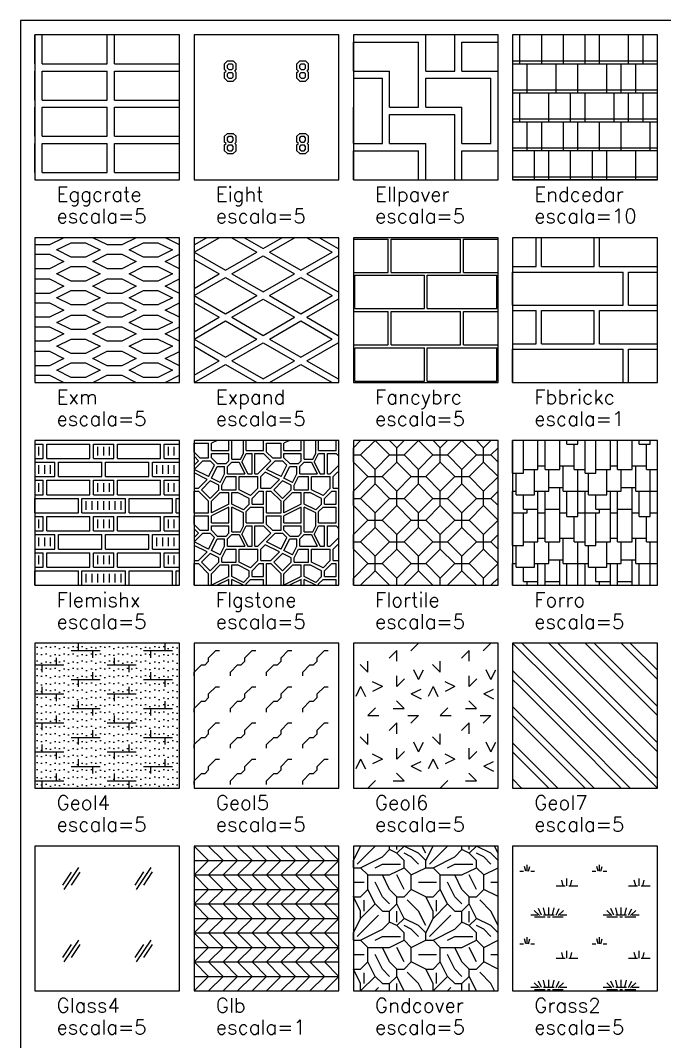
# Model space of a CAD drawing. Header units: inches. Extents: x -1 to 462, y -162 to 137.
# Drawn here: x 362 to 406.5, y 66.5 to 137 of the extents above; entities that cross this region are included whole.
import ezdxf

# ---------------------------------------------------------------- set-up
doc = ezdxf.new("R2010")
doc.units = ezdxf.units.IN
doc.header["$MEASUREMENT"] = 0
doc.layers.add('FORMATO', color=7, linetype='Continuous', plot=False)
for name, color, linetype in [('HATCH', 7, 'Continuous'), ('RECTANGLE', 7, 'Continuous'), ('TEXT', 5, 'Continuous')]:
    doc.layers.add(name, color=color, linetype=linetype)
doc.styles.add('nr', font='simplex.shx')

msp = doc.modelspace()

# ---------------------------------------------------------------- hatches: boundary and pattern name
at = {"layer": 'HATCH'}
h = msp.add_hatch(dxfattribs=at)
h.set_pattern_fill('EGGCRATE', color=256, scale=5, style=0)
h.set_pattern_definition([(0, (363.5, 126), (5, 2.5), [4.5, -0.5]), (0, (363.5, 126.5), (5, 2.5), [4.5, -0.5]), (90, (363.5, 126.5), (-5, 2.5), [2, -0.5]), (90, (363, 126.5), (-5, 2.5), [2, -0.5])])
h.paths.add_polyline_path([(363, 126), (373, 126), (373, 136), (363, 136)])
h = msp.add_hatch(dxfattribs=at)
h.set_pattern_fill('EIGHT', color=256, scale=5, style=0)
h.set_pattern_definition([(0, (376.3, 127.8), (5, 5), [0.4, -4.6]), (0, (376.4, 128), (5, 5), [0.2, -4.8]), (0, (376.4, 128.4), (5, 5), [0.2, -4.8]), (0, (376.4, 128.6), (5, 5), [0.2, -4.8]), (0, (376.4, 129), (5, 5), [0.2, -4.8]), (0, (376.3, 129.2), (5, 5), [0.4, -4.6]), (90, (376.1, 128), (-5, 5), [0.4, -0.2, 0.4, -4]), (90, (376.3, 128.1), (-5, 5), [0.2, -0.4, 0.2, -4.2]), (90, (376.7, 128.1), (-5, 5), [0.2, -0.4, 0.2, -4.2]), (90, (376.9, 128), (-5, 5), [0.4, -0.2, 0.4, -4]), (45, (376.7, 127.8), (6e-16, 5), [0.2828, -6.7882]), (45, (376.6, 128), (6e-16, 5), [0.1414, -6.9296]), (45, (376.8, 128.5), (6e-16, 5), [0.1414, -6.9296]), (45, (376.6, 128.6), (6e-16, 5), [0.1414, -6.9296]), (45, (376.3, 128.9), (6e-16, 5), [0.1414, -6.9296]), (45, (376.3, 128.3), (6e-16, 5), [0.1414, -6.9296]), (45, (376.1, 128.4), (6e-16, 5), [0.1414, -6.9296]), (45, (376.1, 129), (6e-16, 5), [0.2828, -6.7882]), (135, (376.3, 127.8), (-5, 6e-16), [0.2828, -6.7882]), (135, (376.4, 128), (-5, 6e-16), [0.1414, -6.9296]), (135, (376.2, 128.5), (-5, 6e-16), [0.1414, -6.9296]), (135, (376.4, 128.6), (-5, 6e-16), [0.1414, -6.9296]), (135, (376.7, 128.3), (-5, 6e-16), [0.1414, -6.9296]), (135, (376.9, 128.4), (-5, 6e-16), [0.1414, -6.9296]), (135, (376.7, 128.9), (-5, 6e-16), [0.1414, -6.9296]), (135, (376.9, 129), (-5, 6e-16), [0.2828, -6.7882])])
h.paths.add_polyline_path([(374, 126), (384, 126), (384, 136), (374, 136)])
h = msp.add_hatch(dxfattribs=at)
h.set_pattern_fill('ELLPAVER', color=256, scale=5, style=0)
h.set_pattern_definition([(0, (385, 128), (2.5, 2.5), [4.5, -3]), (0, (385, 128.5), (2.5, 2.5), [2, -0.5, 2.5, -2.5]), (90, (387.5, 128.5), (2.5, 2.5), [2, -0.5, 2.5, -2.5]), (90, (389.5, 131), (2.5, 2.5), [4.5, -3])])
h.paths.add_polyline_path([(385, 126), (395, 126), (395, 136), (385, 136)])
h = msp.add_hatch(dxfattribs=at)
h.set_pattern_fill('ENDCEDAR', color=256, scale=10, style=0)
h.set_pattern_definition([(0, (396, 126), (10, 2), [10]), (0, (396, 126.2), (10, 2), [10]), (90, (396, 126), (-10, 10), [2, -4, 2, -2]), (90, (396.5, 130), (-10, 10), [2, -2, 2, -4]), (90, (397, 128), (-10, 10), [2, -2, 2, -4]), (90, (397.5, 126), (-10, 10), [2, -8]), (90, (398, 128), (-10, 10), [2, -4, 2, -2]), (90, (398.5, 126), (-10, 10), [2, -2, 2, -4]), (90, (399, 132), (-10, 10), [2, -8]), (90, (399.5, 128), (-10, 10), [2, -4, 2, -2]), (90, (400, 126), (-10, 10), [2, -2, 2, -4]), (90, (400.5, 128), (-10, 10), [2, -2, 2, -4]), (90, (401, 130), (-10, 10), [2, -2, 2, -4]), (90, (401.5, 126), (-10, 10), [2, -8]), (90, (402, 128), (-10, 10), [2, -4, 2, -2]), (90, (402.5, 126), (-10, 10), [2, -4, 2, -2]), (90, (403, 130), (-10, 10), [2, -8]), (90, (403.5, 128), (-10, 10), [2, -2, 2, -4]), (90, (404, 130), (-10, 10), [2, -2, 2, -4]), (90, (404.5, 126), (-10, 10), [2, -4, 2, -2]), (90, (405, 130), (-10, 10), [2, -2, 2, -4]), (90, (405.5, 128), (-10, 10), [2, -8])])
h.paths.add_polyline_path([(396, 126), (406, 126), (406, 136), (396, 136)])
h = msp.add_hatch(dxfattribs=at)
h.set_pattern_fill('EXM', color=256, scale=5, style=0, pattern_type=2)
h.set_pattern_definition([(153.435, (368, 116.5), (5, -5), [1.118, -10.0623]), (26.565, (364.5, 116.15), (5, 5), [1.118, -10.0623]), (0, (365.5, 116.65), (5, 5), [1, -4]), (333.435, (366.5, 116.65), (-5, 5), [1.118, -10.0623]), (206.565, (367.5, 116.15), (-5, -5), [1.118, -10.0623]), (180, (366.5, 115.65), (-5, -5), [1, -4]), (153.435, (365.5, 115.65), (5, -5), [1.118, -10.0623]), (26.565, (367, 115.35), (5, 5), [1.118, -10.0623]), (153.435, (368, 114.85), (5, -5), [1.118, -10.0623]), (26.565, (364.5, 114.5), (5, 5), [1.118, -10.0623]), (0, (365.5, 115), (5, 5), [1, -4]), (333.435, (366.5, 115), (-5, 5), [1.118, -10.0623]), (206.565, (367.5, 114.5), (-5, -5), [1.118, -10.0623]), (180, (366.5, 114), (-5, -5), [1, -4]), (153.435, (365.5, 114), (5, -5), [1.118, -10.0623]), (26.565, (367, 113.65), (5, 5), [1.118, -10.0623]), (153.435, (368, 113.15), (5, -5), [1.118, -10.0623]), (26.565, (367, 112), (5, 5), [1.118, -10.0623]), (26.565, (364.5, 112.85), (5, 5), [1.118, -10.0623]), (0, (365.5, 113.35), (5, 5), [1, -4]), (333.435, (366.5, 113.35), (-5, 5), [1.118, -10.0623]), (206.565, (367.5, 112.85), (-5, -5), [1.118, -10.0623]), (180, (366.5, 112.35), (-5, -5), [1, -4]), (153.435, (365.5, 112.35), (5, -5), [1.118, -10.0623]), (0, (363, 112.5), (5, 5), [1, -4]), (333.435, (364, 112.5), (-5, 5), [1.118, -10.0623]), (0, (363, 114.15), (5, 5), [1, -4]), (333.435, (364, 114.15), (-5, 5), [1.118, -10.0623]), (206.565, (365, 113.65), (-5, -5), [1.118, -10.0623]), (180, (364, 113.15), (-5, -5), [1, -4]), (0, (363, 115.85), (5, 5), [1, -4]), (333.435, (364, 115.85), (-5, 5), [1.118, -10.0623]), (206.565, (365, 115.35), (-5, -5), [1.118, -10.0623]), (180, (364, 114.85), (-5, -5), [1, -4]), (206.565, (365, 117), (-5, -5), [1.118, -10.0623]), (180, (364, 116.5), (-5, -5), [1, -4])])
h.paths.add_polyline_path([(363, 112), (373, 112), (373, 122), (363, 122)])
h = msp.add_hatch(dxfattribs=at)
h.set_pattern_fill('EXPAND', color=256, scale=5, style=0, pattern_type=2)
h.set_pattern_definition([(30, (374, 112), (7e-10, 3), [2.5, -0.5]), (330, (374, 112), (2.5981, 1.5), [2.5, -0.5]), (330, (376.165, 113.25), (2.5981, 1.5), [2.5, -0.5]), (30, (376.165, 113.75), (7e-10, 3), [2.5, -0.5])])
h.paths.add_polyline_path([(374, 112), (384, 112), (384, 122), (374, 122)])
h = msp.add_hatch(dxfattribs=at)
h.set_pattern_fill('FANCYBRC', color=256, scale=5, style=0, pattern_type=2)
h.set_pattern_definition([(0, (385.1, 112.1), (0, 5), [4.8, -0.2]), (0, (385.1, 114.4), (0, 5), [4.8, -0.2]), (0, (387.6, 114.6), (0, 5), [4.8, -0.2]), (0, (387.6, 116.9), (0, 5), [4.8, -0.2]), (90, (385.1, 112.1), (-5, 3e-16), [2.3, -2.7]), (90, (389.9, 112.1), (-5, 3e-16), [2.3, -2.7]), (90, (387.6, 114.6), (-5, 3e-16), [2.3, -2.7]), (90, (387.4, 114.6), (-5, 3e-16), [2.3, -2.7])])
h.paths.add_polyline_path([(385, 112), (395, 112), (395, 122), (385, 122)])
h = msp.add_hatch(dxfattribs=at)
h.set_pattern_fill('FBBRICKC', color=256, style=0, pattern_type=2)
h.set_pattern_definition([(0, (396, 112), (6, 2.66667), [7.625, -4.375]), (0, (404, 112), (6, 2.66667), [3.625, -8.375]), (0, (396, 114.2917), (6, 2.66667), [7.625, -4.375]), (0, (404, 114.2917), (6, 2.66667), [3.625, -8.375]), (90, (396, 112), (-6, 2.6667), [2.2917, -3.0417]), (90, (403.625, 112), (-6, 2.6667), [2.2917, -3.0417]), (90, (404, 112), (-6, 2.6667), [2.2917, -3.0417]), (90, (407.625, 112), (-6, 2.6667), [2.2917, -3.0417])])
h.paths.add_polyline_path([(396, 112), (406, 112), (406, 122), (396, 122)])
h = msp.add_hatch(dxfattribs=at)
h.set_pattern_fill('FLEMISHX', color=256, scale=5, style=0)
h.set_pattern_definition([(0, (363, 98), (1.625, 2.5), [3, -0.25]), (0, (363, 99), (1.625, 2.5), [3, -0.25]), (0, (363.825, 99.25), (4.875, 2.5), [2.975, -0.25, 1.4, -0.25]), (0, (363.825, 100.25), (4.875, 2.5), [2.975, -0.25, 1.4, -0.25]), (90, (363, 98), (-1.625, 2.5), [1, -4]), (90, (366, 98), (-1.625, 2.5), [1, -4]), (90, (363.575, 99.25), (-4.875, 2.5), [1, -1.5, 1, -1.5]), (90, (363.825, 99.25), (-4.875, 2.5), [1, -1.5, 1, -1.5]), (90, (366.8, 101.75), (-4.875, 2.5), [1, -1.5, 1, -1.5]), (90, (367.05, 101.75), (-4.875, 2.5), [1, -1.5, 1, -1.5]), (90, (366.55, 98.2), (-4.875, 2.5), [0.6, -4.4]), (90, (366.95, 98.2), (-4.875, 2.5), [0.6, -4.4]), (90, (367.35, 98.2), (-4.875, 2.5), [0.6, -0.65, 0.6, -1.9, 0.6, -0.65]), (90, (367.75, 101.95), (-4.875, 2.5), [0.6, -0.65, 0.6, -0.65, 0.6, -1.9]), (90, (363.275, 99.45), (-4.875, 2.5), [0.6, -0.65, 0.6, -0.65, 0.6, -1.9]), (90, (363.675, 100.7), (-4.875, 2.5), [0.6, -4.4]), (90, (364.075, 100.7), (-4.875, 2.5), [0.6, -4.4])])
h.paths.add_polyline_path([(363, 98), (373, 98), (373, 108), (363, 108)])
h = msp.add_hatch(dxfattribs=at)
h.set_pattern_fill('FLGSTONE', color=256, scale=5, style=0)
h.set_pattern_definition([(0, (374, 98), (0, 5), [1, -4]), (0, (377.9, 98.4), (0, 5), [0.9, -4.1]), (0, (378, 98.6), (0, 5), [0.8, -4.2]), (0, (375.8, 99.4), (0, 5), [0.6, -0.2, 0.4, -3.8]), (0, (374, 99.5), (0, 5), [0.3, -4.2, 0.3, -0.2]), (0, (375.9, 99.6), (0, 5), [1, -4]), (0, (378.6, 99.7), (0, 5), [0.7, -4.3]), (0, (376.2, 100.5), (0, 5), [0.7, -0.2, 1.3, -2.8]), (0, (376.3, 100.7), (0, 5), [1.2, -0.2, 0.3, -0.2, 0.2, -2.9]), (0, (375.6, 101.2), (0, 5), [0.5, -4.5]), (0, (375.6, 101.4), (0, 5), [0.6, -4.4]), (0, (376.6, 101.5), (0, 5), [0.5, -4.5]), (0, (374.6, 101.6), (0, 5), [0.5, -4.5]), (0, (376.6, 101.7), (0, 5), [0.6, -4.4]), (0, (374.4, 101.8), (0, 5), [0.6, -4.4]), (0, (375.2, 102.1), (0, 5), [1.2, -1.2, 0.4, -0.2, 0.6, -1.4]), (0, (375.2, 102.3), (0, 5), [1.2, -1.2, 1.2, -1.4]), (0, (374, 102.8), (0, 5), [1, -4]), (90, (374, 98), (-5, 3e-16), [1.5, -2.7, 0.6, -0.2]), (90, (375, 98), (-5, 3e-16), [0.8, -3, 1, -0.2]), (90, (375.2, 98), (-5, 3e-16), [0.8, -3, 0.3, -0.2, 0.5, -0.2]), (90, (375.7, 99.6), (-5, 3e-16), [0.3, -4.7]), (90, (375.9, 99.6), (-5, 3e-16), [0.3, -4.7]), (90, (376.1, 100.7), (-5, 3e-16), [0.5, -4.5]), (90, (376.3, 100.7), (-5, 3e-16), [0.5, -4.5]), (90, (376.6, 98.6), (-5, 3e-16), [0.8, -2.3, 1.7, -0.2]), (90, (376.9, 99.6), (-5, 3e-16), [0.9, -4.1]), (90, (377.1, 99.6), (-5, 3e-16), [0.9, -4.1]), (90, (376.4, 98.6), (-5, 3e-16), [0.8, -2.2, 0.5, -0.2, 1.1, -0.2]), (90, (377.4, 102.1), (-5, 3e-16), [0.9, -4.1]), (90, (377.6, 102.3), (-5, 3e-16), [0.8, -4.2]), (90, (377.8, 98.6), (-5, 3e-16), [0.4, -4.6]), (90, (378, 98.6), (-5, 3e-16), [0.4, -1.7, 1.4, -1.5]), (90, (378.2, 100.7), (-5, 3e-16), [1.4, -3.6]), (90, (378.4, 99.7), (-5, 3e-16), [0.8, -4.2]), (90, (378.6, 99.7), (-5, 3e-16), [0.8, -4.2]), (90, (378.8, 98.6), (-5, 3e-16), [0.9, -2.8, 1.1, -0.2]), (45, (374, 101), (3e-16, 5), [0.8485, -6.2225]), (45, (374.3, 99.7), (3e-16, 5), [0.8485, -6.2225]), (45, (374.5, 99.6), (3e-16, 5), [0.8485, -6.2225]), (45, (375.1, 99), (3e-16, 5), [0.8485, -6.2225]), (45, (375.2, 98.8), (3e-16, 5), [0.8485, -6.2203]), (45, (377.4, 98.2), (3e-16, 5), [0.5657, -6.5054]), (45, (378, 99), (3e-16, 5), [0.7071, -6.364]), (45, (377.9, 99.2), (3e-16, 5), [0.7071, -6.364]), (45, (378.4, 100.7), (3e-16, 5), [1.2728, -5.7983]), (45, (378.6, 100.5), (3e-16, 5), [0.4243, -6.6468]), (45, (377.6, 98.1), (3e-16, 5), [0.4243, -6.6468]), (45, (376.3, 101.2), (3e-16, 5), [0.4243, -6.6468]), (45, (376.2, 101.4), (3e-16, 5), [0.2828, -6.7882]), (135, (375.4, 101.3), (-5, 3e-16), [0.4243, -6.6468]), (135, (375.6, 101.4), (-5, 3e-16), [0.5657, -6.5054]), (315, (378.8, 102.1), (5, -1e-15), [0.7071, -6.364]), (315, (374.5, 99.6), (5, -1e-15), [0.8485, -6.2225]), (315, (374.3, 99.5), (5, -1e-15), [0.99, -6.0811]), (315, (374, 102.2), (5, -1e-15), [0.5657, -6.5054]), (206.565, (376.4, 98.6), (-5, -2e-09), [1.3417, -9.8387]), (206.565, (376.4, 98.4), (-5, -2e-09), [1.3417, -9.8387]), (153.435, (375.8, 100.1), (-5, 2e-09), [0.6708, -0.2236, 1.11805, -9.1679]), (153.435, (375.7, 99.9), (-5, 2e-09), [0.6708, -0.2236, 1.11805, -9.1679]), (153.435, (377.4, 98), (-5, 2e-09), [0.8944, -10.2859]), (153.435, (377.4, 98.2), (-5, 2e-09), [0.8944, -10.2859]), (153.435, (377.8, 99), (-5, 2e-09), [0.8944, -10.2859]), (153.435, (377.9, 99.2), (-5, 2e-09), [0.8944, -10.2859]), (63.435, (375, 100.5), (2e-09, 5), [0.8944, -10.2859]), (63.435, (375.2, 100.4), (2e-09, 5), [0.8944, -10.2859]), (63.435, (377.3, 101.5), (2e-09, 5), [0.6708, -10.5095]), (63.435, (375.9, 99.9), (2e-09, 5), [0.6708, -10.5095]), (63.435, (375.8, 100.1), (2e-09, 5), [0.6708, -10.5095]), (63.435, (377.2, 101.7), (2e-09, 5), [0.4472, -10.7331]), (296.565, (377.1, 101.5), (2e-09, -5), [0.8944, -10.2859]), (296.565, (377.3, 101.5), (2e-09, -5), [0.8944, -10.2859])])
h.paths.add_polyline_path([(374, 98), (384, 98), (384, 108), (374, 108)])
h = msp.add_hatch(dxfattribs=at)
h.set_pattern_fill('FLORTILE', color=256, scale=5, style=0)
h.set_pattern_definition([(0, (384.5, 98), (1.5, 1.5), [1, -2]), (90, (385, 97.5), (-1.5, 1.5), [1, -2]), (45, (385, 98.5), (-1.5, 1.5), [1.4142, -0.7071]), (135, (386, 99.5), (-1.5, -1.5), [1.4142, -0.7071]), (135, (386.5, 100), (-1.5, -1.5), [1.4142, -0.7071]), (225, (386.5, 99), (1.5, -1.5), [1.4142, -0.7071])])
h.paths.add_polyline_path([(385, 98), (395, 98), (395, 108), (385, 108)])
h = msp.add_hatch(dxfattribs=at)
h.set_pattern_fill('FORRO', color=256, scale=5, style=0, pattern_type=2)
h.set_pattern_definition([(0, (396, 98), (0, 5), [-1.75, 0.5, -1, 0.5, -1.25]), (0, (396, 98.25), (0, 5), [-0.75, 1, -0.5, 1, -1.75]), (0, (396, 99.25), (0, 5), [-0.25, 1.25, -3.5]), (0, (396, 99.5), (0, 5), [0.25, -1.25, 1, -1, 1.5]), (0, (396, 99.75), (0, 5), [-2.5, 1, -1.5]), (0, (396, 100.75), (0, 5), [0.75, -4.25]), (0, (396, 101), (0, 5), [-0.75, 1, -0.5, 1, -1, 0.75]), (0, (396, 101.25), (0, 5), [-1.75, 0.5, -1, 1, -0.75]), (0, (396, 102.75), (0, 5), [-3.75, 0.75, -0.5]), (0, (396, 103), (0, 5), [1, -3.5, 0.5]), (90, (396, 98), (-5, 3e-16), [1.5, -1.25, 2.25]), (90, (396.25, 98), (-5, 3e-16), [-1.25, 1.5, -2.25]), (90, (396.75, 98), (-5, 3e-16), [-0.25, 1, -1.5, 2.25]), (90, (397, 98), (-5, 3e-16), [0.25, -4.75]), (90, (397.5, 98), (-5, 3e-16), [-1.25, 1.75, -2]), (90, (397.75, 98), (-5, 3e-16), [1.5, -1.5, 2]), (90, (398.25, 98), (-5, 3e-16), [1.5, -1.5, 2]), (90, (398.5, 98), (-5, 3e-16), [-1.5, 1.5, -2]), (90, (399.25, 98), (-5, 3e-16), [1.75, -1.25, 2]), (90, (399.5, 98), (-5, 3e-16), [-1.5, 1.75, -1.75]), (90, (399.75, 98), (-5, 3e-16), [1.5, -3.25, 0.25]), (90, (400.25, 98), (-5, 3e-16), [-3, 1.75, -0.25]), (90, (400.5, 98), (-5, 3e-16), [3, -1.75, 0.25])])
h.paths.add_polyline_path([(396, 98), (406, 98), (406, 108), (396, 108)])
h = msp.add_hatch(dxfattribs=at)
h.set_pattern_fill('GEOL4', color=256, scale=5, style=0, pattern_type=2)
h.set_pattern_definition([(0, (363, 84.5), (2.5, 1), [2, -3]), (90, (363.5, 84), (-2.5, 1), [0.5, -2, 0.5, -1]), (90, (364.5, 84.5), (-2.5, 1), [0.5, -1, 0.5, -2]), (90, (363.15, 84.275), (-0.625, 2.5), [0, -0.45, 0, -0.55, 0, -0.5]), (90, (363.45, 84.225), (-0.625, 2.5), [0, -0.45, 0, -0.45, 0, -0.6])])
h.paths.add_polyline_path([(363, 84), (373, 84), (373, 94), (363, 94)])
h = msp.add_hatch(dxfattribs=at)
h.set_pattern_fill('GEOL5', color=256, scale=5, style=0, pattern_type=2)
h.set_pattern_definition([(0, (374.5, 85), (2.5, 2.5), [0.25, -2.25, 0.25, -2.25]), (0, (375.5, 86), (2.5, 2.5), [0.25, -2.25, 0.25, -2.25]), (90, (374, 84.25), (-2.5, 2.5), [0.25, -2.25]), (90, (375, 85.25), (-2.5, 2.5), [0.25, -2.25]), (45, (375, 85.5), (3e-16, 2.5), [0.7071, -1.41423, 0.7071, -0.7071]), (45, (374.75, 85), (3e-16, 2.5), [0.35355, -3.182])])
h.paths.add_polyline_path([(374, 84), (384, 84), (384, 94), (374, 94)])
h = msp.add_hatch(dxfattribs=at)
h.set_pattern_fill('GEOL6', color=256, scale=5, style=0, pattern_type=2)
h.set_pattern_definition([(0, (386, 84), (5, 5), [0.75, -2, 0.75, -1.5]), (0, (387.75, 84.5), (5, 5), [0.75, -4.25]), (90, (388, 86), (-5, 5), [0.75, -1, 0.75, -2.5]), (90, (386, 87), (-5, 5), [0.75, -4.25]), (45, (388, 86), (6e-16, 5), [0.75, -3.49264, 0.75, -2.0784]), (135, (388.5, 84.5), (-5, 6e-16), [0.75, -2.78553, 0.75, -2.78553]), (225, (388, 88.5), (-6e-16, -5), [0.75, -6.321]), (225, (389.5, 84), (-6e-16, -5), [0.75, -6.3211]), (26.565, (389, 85.5), (5, 2e-09), [0.75, -10.4303]), (63.435, (389.5, 86.5), (2e-09, 5), [0.75, -10.4303]), (116.565, (389.5, 86.5), (-2e-09, 5), [0.75, -10.4303]), (153.435, (387, 86), (-5, 2e-09), [0.75, -10.4303]), (206.565, (387, 86), (-5, -2e-09), [0.75, -10.4303]), (243.435, (385.5, 86), (-2e-09, -5), [0.75, -10.4303]), (296.565, (385.5, 86), (2e-09, -5), [0.75, -10.4303]), (333.435, (389, 85.5), (5, -2e-09), [0.75, -10.4303])])
h.paths.add_polyline_path([(385, 84), (395, 84), (395, 94), (385, 94)])
h = msp.add_hatch(dxfattribs=at)
h.set_pattern_fill('GEOL7', color=256, scale=5, style=0, pattern_type=2)
h.set_pattern_definition([(135, (396, 84), (-2.50033, 3e-16), [5]), (135, (396.625, 84), (-2.50033, 3e-16), [5])])
h.paths.add_polyline_path([(396, 84), (406, 84), (406, 94), (396, 94)])
h = msp.add_hatch(dxfattribs=at)
h.set_pattern_fill('GLASS4', color=256, scale=5, style=0, pattern_type=2)
h.set_pattern_definition([(236.31, (366, 73.5), (-5, -10), [1.8028, -16.225]), (236.31, (366.1, 73.2), (-5, -10), [1.0817, -16.9461]), (236.31, (365.5, 73.2), (-5, -10), [1.0817, -16.9461])])
h.paths.add_polyline_path([(363, 70), (373, 70), (373, 80), (363, 80)])
h = msp.add_hatch(dxfattribs=at)
h.set_pattern_fill('GLB', color=256, style=0, pattern_type=2)
h.set_pattern_definition([(0, (374, 70), (0, 1), []), (315, (374, 70), (1, -2e-16), [1.41421, -1.41421]), (45, (374, 70), (1, -6e-17), [1.41421, -1.41421])])
h.paths.add_polyline_path([(374, 70), (384, 70), (384, 80), (374, 80)])
h = msp.add_hatch(dxfattribs=at)
h.set_pattern_fill('GNDCOVER', color=256, scale=5, style=0)
h.set_pattern_definition([(0, (387, 70.5), (5, 5), [0.5, -4.5]), (0, (385, 71.5), (5, 5), [0.5, -2.5, 0.5, -1.5]), (0, (389.5, 72.5), (5, 5), [1.25, -3.75]), (0, (386, 73), (5, 5), [1.5, -3.5]), (0, (385, 73.5), (5, 5), [0.5, -4.5]), (0, (387, 73.75), (5, 5), [1.25, -3.75]), (90, (385, 73.5), (-5, 5), [0.5, -4.5]), (90, (385.5, 70), (-5, 5), [0.5, -4.5]), (90, (385.75, 70.5), (-5, 5), [0.75, -4.25]), (90, (386, 72), (-5, 5), [1, -4]), (90, (387.5, 74.75), (-5, 5), [0.75, -4.25]), (90, (388, 71), (-5, 5), [0.5, -3.25, 0.75, -0.5]), (90, (388.5, 73.5), (-5, 5), [0.5, -4.5]), (90, (389, 72), (-5, 5), [1, -4]), (45, (385.25, 73.75), (6e-16, 5), [2.1, -4.9711]), (45, (385.5, 70), (6e-16, 5), [1.4142, -5.6569]), (45, (385.5, 71.5), (6e-16, 5), [0.7071, -6.364]), (45, (387, 74.25), (6e-16, 5), [0.7071, -6.364]), (45, (388, 74.5), (6e-16, 5), [0.7071, -6.364]), (45, (387.5, 70.5), (6e-16, 5), [0.7071, -0.7071, 0.7071, -4.94975]), (135, (386, 73), (-5, 6e-16), [0.7071, -0.7071, 0.7071, -4.94975]), (135, (387, 70.5), (-5, 6e-16), [0.7071, -4.24264, 0.7071, -1.4142]), (135, (387.5, 71), (-5, 6e-16), [0.7071, -6.364]), (135, (388, 71.5), (-5, 6e-16), [0.7071, -6.364]), (135, (389, 73), (-5, 6e-16), [0.7071, -6.364]), (135, (389.5, 73.75), (-5, 6e-16), [0.7071, -6.364]), (135, (389.5, 70.5), (-5, 6e-16), [1.1, -5.971]), (26.565, (386.5, 73.5), (5, 3e-10), [0.559, -10.6213]), (26.565, (387.5, 73), (5, 3e-10), [1.118, -10.0623]), (26.565, (389, 73), (5, 3e-10), [1.118, -10.0623]), (26.565, (385.5, 73.5), (5, 3e-10), [1.677, -9.5033]), (63.435, (385, 74), (3e-10, 5), [1.118, -10.0623]), (116.565, (385.5, 70.5), (-3e-10, 5), [1.118, -10.0623]), (116.565, (387, 71.5), (-3e-10, 5), [1.118, -10.0623]), (116.565, (386.5, 71), (-3e-10, 5), [1.118, -10.0623]), (116.565, (387.5, 72), (-3e-10, 5), [1.118, -10.0623]), (116.565, (388.5, 72), (-3e-10, 5), [1.118, -10.0623]), (116.565, (388.5, 70), (-3e-10, 5), [1.118, -10.0623]), (116.565, (385, 74.5), (-3e-10, 5), [1.118, -10.0623]), (153.435, (385, 71.5), (-5, 3e-10), [1.118, -10.0623]), (153.435, (389.5, 74.5), (-5, 3e-10), [1.118, -10.0623]), (153.435, (388, 74.5), (-5, 3e-10), [0.559, -10.6213]), (153.435, (389, 74.25), (-5, 3e-10), [0.559, -10.6213])])
h.paths.add_polyline_path([(385, 70), (395, 70), (395, 80), (385, 80)])
h = msp.add_hatch(dxfattribs=at)
h.set_pattern_fill('GRASS2', color=256, scale=5, style=0)
h.set_pattern_definition([(0, (397.5, 70.1), (5, 5), [0.75, -0.15, 0.2, -0.15, 0.75, -3]), (0, (397.25, 70.25), (5, 5), [0.5, -0.375, 0.75, -0.375, 0.5, -2.5]), (0, (399, 72.25), (5, 5), [0.625, -0.25, 0.625, -3.5]), (0, (396.5, 73.25), (5, 5), [0.25, -0.5, 0.25, -4]), (90, (397, 73.25), (-5, 5), [0.45, -4.55]), (90, (398.5, 70.25), (-5, 5), [0.5, -4.5]), (90, (399.75, 72.25), (-5, 5), [0.5, -4.5]), (45, (399.15, 70.2), (6e-16, 5), [0.5, -6.5711]), (135, (397.85, 70.2), (-5, 6e-16), [0.5, -6.5711]), (63.435, (399, 70.225), (3e-10, 5), [0.5, -10.6803]), (75.964, (398.75, 70.25), (2e-10, 5), [0.5, -20.1155]), (75.964, (400, 72.25), (2e-10, 5), [0.4, -20.2155]), (75.964, (397.1, 73.25), (2e-10, 5), [0.35, -20.2655]), (104.036, (398.25, 70.25), (-2e-10, 5), [0.5, -20.1155]), (104.036, (399.5, 72.25), (-2e-10, 5), [0.4, -20.2155]), (104.036, (396.9, 73.25), (-2e-10, 5), [0.35, -20.2655]), (116.565, (398, 70.225), (-2e-09, 5), [0.5, -10.6803])])
h.paths.add_polyline_path([(396, 70), (406, 70), (406, 80), (396, 80)])

# ---------------------------------------------------------------- linework, layer by layer
at = {"layer": 'FORMATO'}
msp.add_lwpolyline([(362, -4), (462, -4), (462, 137), (362, 137)], close=True, dxfattribs=at)
at = {"layer": 'RECTANGLE'}
for points in [[(363, 126), (373, 126), (373, 136), (363, 136)], [(374, 126), (384, 126), (384, 136), (374, 136)], [(385, 126), (395, 126), (395, 136), (385, 136)], [(396, 126), (406, 126), (406, 136), (396, 136)], [(363, 112), (373, 112), (373, 122), (363, 122)], [(374, 112), (384, 112), (384, 122), (374, 122)], [(385, 112), (395, 112), (395, 122), (385, 122)], [(396, 112), (406, 112), (406, 122), (396, 122)], [(363, 98), (373, 98), (373, 108), (363, 108)], [(374, 98), (384, 98), (384, 108), (374, 108)], [(385, 98), (395, 98), (395, 108), (385, 108)], [(396, 98), (406, 98), (406, 108), (396, 108)], [(363, 84), (373, 84), (373, 94), (363, 94)], [(374, 84), (384, 84), (384, 94), (374, 94)], [(385, 84), (395, 84), (395, 94), (385, 94)], [(396, 84), (406, 84), (406, 94), (396, 94)], [(363, 70), (373, 70), (373, 80), (363, 80)], [(374, 70), (384, 70), (384, 80), (374, 80)], [(385, 70), (395, 70), (395, 80), (385, 80)], [(396, 70), (406, 70), (406, 80), (396, 80)]]:
    msp.add_lwpolyline(points, close=True, dxfattribs=at)

# ---------------------------------------------------------------- texts
at = {"layer": 'TEXT', "style": 'nr'}
for s, p in [('Eggcrate', (364.5, 124.5)), ('Eight', (375.5, 124.5)), ('Ellpaver', (386.5, 124.5)), ('Endcedar', (397.5, 124.5)), ('escala=5', (364.5, 123)), ('escala=5', (375.5, 123)), ('escala=5', (386.5, 123)), ('escala=10', (397.5, 123)), ('Exm', (364.5, 110.5)), ('Expand', (375.5, 110.5)), ('Fancybrc', (386.5, 110.5)), ('Fbbrickc', (397.5, 110.5)), ('escala=5', (364.5, 109)), ('escala=5', (375.5, 109)), ('escala=5', (386.5, 109)), ('escala=1', (397.5, 109)), ('Flemishx', (364.5, 96.5)), ('Flgstone', (375.5, 96.5)), ('Flortile', (386.5, 96.5)), ('Forro', (397.5, 96.5)), ('escala=5', (364.5, 95)), ('escala=5', (375.5, 95)), ('escala=5', (386.5, 95)), ('escala=5', (397.5, 95)), ('Geol4', (364.5, 82.5)), ('Geol5', (375.5, 82.5)), ('Geol6', (386.5, 82.5)), ('Geol7', (397.5, 82.5)), ('escala=5', (364.5, 81)), ('escala=5', (375.5, 81)), ('escala=5', (386.5, 81)), ('escala=5', (397.5, 81)), ('Glass4', (364.5, 68.5)), ('Glb', (375.5, 68.5)), ('Gndcover', (386.5, 68.5)), ('Grass2', (397.5, 68.5)), ('escala=5', (364.5, 67)), ('escala=1', (375.5, 67)), ('escala=5', (386.5, 67)), ('escala=5', (397.5, 67))]:
    msp.add_text(s, height=1, dxfattribs=at).set_placement(p)

doc.saveas('drawing.dxf')
